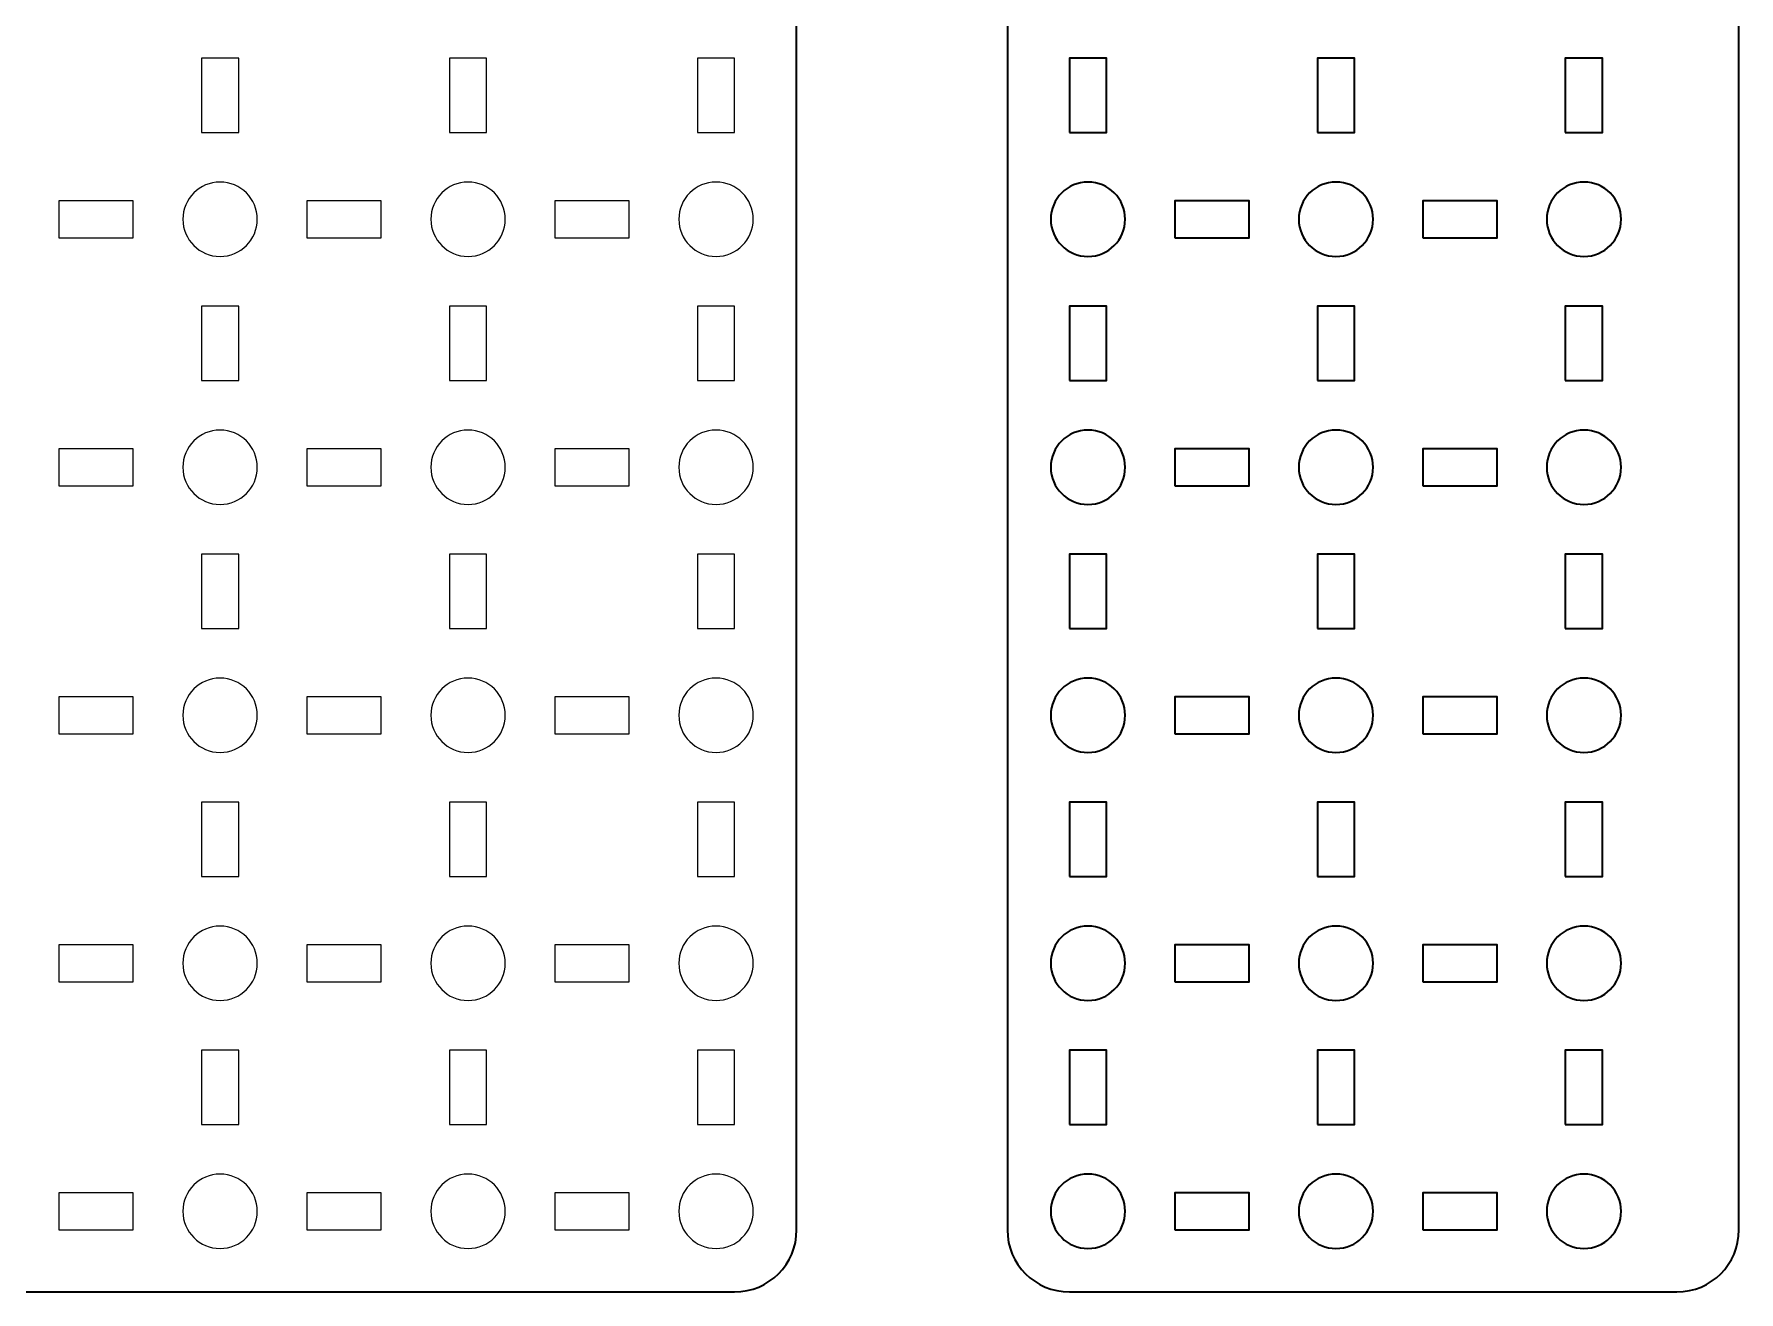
# Model space of a CAD drawing. Header units: centimetres. Extents: x -40 to 171, y -20 to 141.
# Drawn here: x 48 to 61.75, y 81.5 to 91.64 of the extents above; entities that cross this region are included whole.
import ezdxf

# ---------------------------------------------------------------- set-up
doc = ezdxf.new("R2010")
doc.units = ezdxf.units.CM
doc.header["$MEASUREMENT"] = 0
doc.layers.add('Layer 1', color=7, linetype='Continuous')

msp = doc.modelspace()

# ---------------------------------------------------------------- linework, layer by layer
at = {"layer": 'Layer 1', "color": 250, "lineweight": 35}
for points, knots in [([(53.65, 81.5), (53.65, 81.5), (35.35, 81.5), (35.35, 81.5), (35.35, 81.5), (35.07391, 81.5), (34.85, 81.72391), (34.85, 82), (34.85, 82), (34.85, 82), (34.85, 108.3), (34.85, 108.3), (34.85, 108.3), (34.85, 108.57609), (35.07391, 108.8), (35.35, 108.8), (35.35, 108.8), (35.35, 108.8), (53.65, 108.8), (53.65, 108.8), (53.65, 108.8), (53.92609, 108.8), (54.15, 108.57609), (54.15, 108.3), (54.15, 108.3), (54.15, 108.3), (54.15, 82), (54.15, 82), (54.15, 82), (54.15, 81.72391), (53.92609, 81.5), (53.65, 81.5)], [0, 0, 0, 0, 0.125, 0.125, 0.125, 0.125, 0.25, 0.25, 0.25, 0.25, 0.375, 0.375, 0.375, 0.375, 0.5, 0.5, 0.5, 0.5, 0.625, 0.625, 0.625, 0.625, 0.75, 0.75, 0.75, 0.75, 0.875, 0.875, 0.875, 0.875, 1, 1, 1, 1]), ([(61.25, 81.5), (61.25, 81.5), (56.35, 81.5), (56.35, 81.5), (56.35, 81.5), (56.07391, 81.5), (55.85, 81.72391), (55.85, 82), (55.85, 82), (55.85, 82), (55.85, 100.3), (55.85, 100.3), (55.85, 100.3), (55.85, 100.57609), (56.07391, 100.8), (56.35, 100.8), (56.35, 100.8), (56.35, 100.8), (61.25, 100.8), (61.25, 100.8), (61.25, 100.8), (61.52609, 100.8), (61.75, 100.57609), (61.75, 100.3), (61.75, 100.3), (61.75, 100.3), (61.75, 82), (61.75, 82), (61.75, 82), (61.75, 81.72391), (61.52609, 81.5), (61.25, 81.5)], [0, 0, 0, 0, 0.125, 0.125, 0.125, 0.125, 0.25, 0.25, 0.25, 0.25, 0.375, 0.375, 0.375, 0.375, 0.5, 0.5, 0.5, 0.5, 0.625, 0.625, 0.625, 0.625, 0.75, 0.75, 0.75, 0.75, 0.875, 0.875, 0.875, 0.875, 1, 1, 1, 1]), ([(56.35, 90.85), (56.35, 90.85), (56.35, 91.45), (56.35, 91.45), (56.35, 91.45), (56.35, 91.45), (56.65, 91.45), (56.65, 91.45), (56.65, 91.45), (56.65, 91.45), (56.65, 90.85), (56.65, 90.85), (56.65, 90.85), (56.65, 90.85), (56.35, 90.85), (56.35, 90.85)], [0, 0, 0, 0, 0.25, 0.25, 0.25, 0.25, 0.5, 0.5, 0.5, 0.5, 0.75, 0.75, 0.75, 0.75, 1, 1, 1, 1]), ([(58.35, 90.85), (58.35, 90.85), (58.35, 91.45), (58.35, 91.45), (58.35, 91.45), (58.35, 91.45), (58.65, 91.45), (58.65, 91.45), (58.65, 91.45), (58.65, 91.45), (58.65, 90.85), (58.65, 90.85), (58.65, 90.85), (58.65, 90.85), (58.35, 90.85), (58.35, 90.85)], [0, 0, 0, 0, 0.25, 0.25, 0.25, 0.25, 0.5, 0.5, 0.5, 0.5, 0.75, 0.75, 0.75, 0.75, 1, 1, 1, 1]), ([(60.35, 90.85), (60.35, 90.85), (60.35, 91.45), (60.35, 91.45), (60.35, 91.45), (60.35, 91.45), (60.65, 91.45), (60.65, 91.45), (60.65, 91.45), (60.65, 91.45), (60.65, 90.85), (60.65, 90.85), (60.65, 90.85), (60.65, 90.85), (60.35, 90.85), (60.35, 90.85)], [0, 0, 0, 0, 0.25, 0.25, 0.25, 0.25, 0.5, 0.5, 0.5, 0.5, 0.75, 0.75, 0.75, 0.75, 1, 1, 1, 1]), ([(56.2, 90.15), (56.2, 90.31566), (56.33434, 90.45), (56.5, 90.45), (56.5, 90.45), (56.66566, 90.45), (56.8, 90.31566), (56.8, 90.15), (56.8, 90.15), (56.8, 89.98434), (56.66566, 89.85), (56.5, 89.85), (56.5, 89.85), (56.33434, 89.85), (56.2, 89.98434), (56.2, 90.15)], [0, 0, 0, 0, 0.25, 0.25, 0.25, 0.25, 0.5, 0.5, 0.5, 0.5, 0.75, 0.75, 0.75, 0.75, 1, 1, 1, 1]), ([(58.2, 90.15), (58.2, 90.31566), (58.33434, 90.45), (58.5, 90.45), (58.5, 90.45), (58.66566, 90.45), (58.8, 90.31566), (58.8, 90.15), (58.8, 90.15), (58.8, 89.98434), (58.66566, 89.85), (58.5, 89.85), (58.5, 89.85), (58.33434, 89.85), (58.2, 89.98434), (58.2, 90.15)], [0, 0, 0, 0, 0.25, 0.25, 0.25, 0.25, 0.5, 0.5, 0.5, 0.5, 0.75, 0.75, 0.75, 0.75, 1, 1, 1, 1]), ([(60.2, 90.15), (60.2, 90.31566), (60.33434, 90.45), (60.5, 90.45), (60.5, 90.45), (60.66566, 90.45), (60.8, 90.31566), (60.8, 90.15), (60.8, 90.15), (60.8, 89.98434), (60.66566, 89.85), (60.5, 89.85), (60.5, 89.85), (60.33434, 89.85), (60.2, 89.98434), (60.2, 90.15)], [0, 0, 0, 0, 0.25, 0.25, 0.25, 0.25, 0.5, 0.5, 0.5, 0.5, 0.75, 0.75, 0.75, 0.75, 1, 1, 1, 1]), ([(57.2, 90), (57.2, 90), (57.2, 90.3), (57.2, 90.3), (57.2, 90.3), (57.2, 90.3), (57.8, 90.3), (57.8, 90.3), (57.8, 90.3), (57.8, 90.3), (57.8, 90), (57.8, 90), (57.8, 90), (57.8, 90), (57.2, 90), (57.2, 90)], [0, 0, 0, 0, 0.25, 0.25, 0.25, 0.25, 0.5, 0.5, 0.5, 0.5, 0.75, 0.75, 0.75, 0.75, 1, 1, 1, 1]), ([(59.2, 90), (59.2, 90), (59.2, 90.3), (59.2, 90.3), (59.2, 90.3), (59.2, 90.3), (59.8, 90.3), (59.8, 90.3), (59.8, 90.3), (59.8, 90.3), (59.8, 90), (59.8, 90), (59.8, 90), (59.8, 90), (59.2, 90), (59.2, 90)], [0, 0, 0, 0, 0.25, 0.25, 0.25, 0.25, 0.5, 0.5, 0.5, 0.5, 0.75, 0.75, 0.75, 0.75, 1, 1, 1, 1]), ([(56.35, 88.85), (56.35, 88.85), (56.35, 89.45), (56.35, 89.45), (56.35, 89.45), (56.35, 89.45), (56.65, 89.45), (56.65, 89.45), (56.65, 89.45), (56.65, 89.45), (56.65, 88.85), (56.65, 88.85), (56.65, 88.85), (56.65, 88.85), (56.35, 88.85), (56.35, 88.85)], [0, 0, 0, 0, 0.25, 0.25, 0.25, 0.25, 0.5, 0.5, 0.5, 0.5, 0.75, 0.75, 0.75, 0.75, 1, 1, 1, 1]), ([(58.35, 88.85), (58.35, 88.85), (58.35, 89.45), (58.35, 89.45), (58.35, 89.45), (58.35, 89.45), (58.65, 89.45), (58.65, 89.45), (58.65, 89.45), (58.65, 89.45), (58.65, 88.85), (58.65, 88.85), (58.65, 88.85), (58.65, 88.85), (58.35, 88.85), (58.35, 88.85)], [0, 0, 0, 0, 0.25, 0.25, 0.25, 0.25, 0.5, 0.5, 0.5, 0.5, 0.75, 0.75, 0.75, 0.75, 1, 1, 1, 1]), ([(60.35, 88.85), (60.35, 88.85), (60.35, 89.45), (60.35, 89.45), (60.35, 89.45), (60.35, 89.45), (60.65, 89.45), (60.65, 89.45), (60.65, 89.45), (60.65, 89.45), (60.65, 88.85), (60.65, 88.85), (60.65, 88.85), (60.65, 88.85), (60.35, 88.85), (60.35, 88.85)], [0, 0, 0, 0, 0.25, 0.25, 0.25, 0.25, 0.5, 0.5, 0.5, 0.5, 0.75, 0.75, 0.75, 0.75, 1, 1, 1, 1]), ([(56.2, 88.15), (56.2, 88.31566), (56.33434, 88.45), (56.5, 88.45), (56.5, 88.45), (56.66566, 88.45), (56.8, 88.31566), (56.8, 88.15), (56.8, 88.15), (56.8, 87.98434), (56.66566, 87.85), (56.5, 87.85), (56.5, 87.85), (56.33434, 87.85), (56.2, 87.98434), (56.2, 88.15)], [0, 0, 0, 0, 0.25, 0.25, 0.25, 0.25, 0.5, 0.5, 0.5, 0.5, 0.75, 0.75, 0.75, 0.75, 1, 1, 1, 1]), ([(58.2, 88.15), (58.2, 88.31566), (58.33434, 88.45), (58.5, 88.45), (58.5, 88.45), (58.66566, 88.45), (58.8, 88.31566), (58.8, 88.15), (58.8, 88.15), (58.8, 87.98434), (58.66566, 87.85), (58.5, 87.85), (58.5, 87.85), (58.33434, 87.85), (58.2, 87.98434), (58.2, 88.15)], [0, 0, 0, 0, 0.25, 0.25, 0.25, 0.25, 0.5, 0.5, 0.5, 0.5, 0.75, 0.75, 0.75, 0.75, 1, 1, 1, 1]), ([(60.2, 88.15), (60.2, 88.31566), (60.33434, 88.45), (60.5, 88.45), (60.5, 88.45), (60.66566, 88.45), (60.8, 88.31566), (60.8, 88.15), (60.8, 88.15), (60.8, 87.98434), (60.66566, 87.85), (60.5, 87.85), (60.5, 87.85), (60.33434, 87.85), (60.2, 87.98434), (60.2, 88.15)], [0, 0, 0, 0, 0.25, 0.25, 0.25, 0.25, 0.5, 0.5, 0.5, 0.5, 0.75, 0.75, 0.75, 0.75, 1, 1, 1, 1]), ([(57.2, 88), (57.2, 88), (57.2, 88.3), (57.2, 88.3), (57.2, 88.3), (57.2, 88.3), (57.8, 88.3), (57.8, 88.3), (57.8, 88.3), (57.8, 88.3), (57.8, 88), (57.8, 88), (57.8, 88), (57.8, 88), (57.2, 88), (57.2, 88)], [0, 0, 0, 0, 0.25, 0.25, 0.25, 0.25, 0.5, 0.5, 0.5, 0.5, 0.75, 0.75, 0.75, 0.75, 1, 1, 1, 1]), ([(59.2, 88), (59.2, 88), (59.2, 88.3), (59.2, 88.3), (59.2, 88.3), (59.2, 88.3), (59.8, 88.3), (59.8, 88.3), (59.8, 88.3), (59.8, 88.3), (59.8, 88), (59.8, 88), (59.8, 88), (59.8, 88), (59.2, 88), (59.2, 88)], [0, 0, 0, 0, 0.25, 0.25, 0.25, 0.25, 0.5, 0.5, 0.5, 0.5, 0.75, 0.75, 0.75, 0.75, 1, 1, 1, 1]), ([(56.35, 86.85), (56.35, 86.85), (56.35, 87.45), (56.35, 87.45), (56.35, 87.45), (56.35, 87.45), (56.65, 87.45), (56.65, 87.45), (56.65, 87.45), (56.65, 87.45), (56.65, 86.85), (56.65, 86.85), (56.65, 86.85), (56.65, 86.85), (56.35, 86.85), (56.35, 86.85)], [0, 0, 0, 0, 0.25, 0.25, 0.25, 0.25, 0.5, 0.5, 0.5, 0.5, 0.75, 0.75, 0.75, 0.75, 1, 1, 1, 1]), ([(58.35, 86.85), (58.35, 86.85), (58.35, 87.45), (58.35, 87.45), (58.35, 87.45), (58.35, 87.45), (58.65, 87.45), (58.65, 87.45), (58.65, 87.45), (58.65, 87.45), (58.65, 86.85), (58.65, 86.85), (58.65, 86.85), (58.65, 86.85), (58.35, 86.85), (58.35, 86.85)], [0, 0, 0, 0, 0.25, 0.25, 0.25, 0.25, 0.5, 0.5, 0.5, 0.5, 0.75, 0.75, 0.75, 0.75, 1, 1, 1, 1]), ([(60.35, 86.85), (60.35, 86.85), (60.35, 87.45), (60.35, 87.45), (60.35, 87.45), (60.35, 87.45), (60.65, 87.45), (60.65, 87.45), (60.65, 87.45), (60.65, 87.45), (60.65, 86.85), (60.65, 86.85), (60.65, 86.85), (60.65, 86.85), (60.35, 86.85), (60.35, 86.85)], [0, 0, 0, 0, 0.25, 0.25, 0.25, 0.25, 0.5, 0.5, 0.5, 0.5, 0.75, 0.75, 0.75, 0.75, 1, 1, 1, 1]), ([(56.2, 86.15), (56.2, 86.31566), (56.33434, 86.45), (56.5, 86.45), (56.5, 86.45), (56.66566, 86.45), (56.8, 86.31566), (56.8, 86.15), (56.8, 86.15), (56.8, 85.98434), (56.66566, 85.85), (56.5, 85.85), (56.5, 85.85), (56.33434, 85.85), (56.2, 85.98434), (56.2, 86.15)], [0, 0, 0, 0, 0.25, 0.25, 0.25, 0.25, 0.5, 0.5, 0.5, 0.5, 0.75, 0.75, 0.75, 0.75, 1, 1, 1, 1]), ([(58.2, 86.15), (58.2, 86.31566), (58.33434, 86.45), (58.5, 86.45), (58.5, 86.45), (58.66566, 86.45), (58.8, 86.31566), (58.8, 86.15), (58.8, 86.15), (58.8, 85.98434), (58.66566, 85.85), (58.5, 85.85), (58.5, 85.85), (58.33434, 85.85), (58.2, 85.98434), (58.2, 86.15)], [0, 0, 0, 0, 0.25, 0.25, 0.25, 0.25, 0.5, 0.5, 0.5, 0.5, 0.75, 0.75, 0.75, 0.75, 1, 1, 1, 1]), ([(60.2, 86.15), (60.2, 86.31566), (60.33434, 86.45), (60.5, 86.45), (60.5, 86.45), (60.66566, 86.45), (60.8, 86.31566), (60.8, 86.15), (60.8, 86.15), (60.8, 85.98434), (60.66566, 85.85), (60.5, 85.85), (60.5, 85.85), (60.33434, 85.85), (60.2, 85.98434), (60.2, 86.15)], [0, 0, 0, 0, 0.25, 0.25, 0.25, 0.25, 0.5, 0.5, 0.5, 0.5, 0.75, 0.75, 0.75, 0.75, 1, 1, 1, 1]), ([(57.2, 86), (57.2, 86), (57.2, 86.3), (57.2, 86.3), (57.2, 86.3), (57.2, 86.3), (57.8, 86.3), (57.8, 86.3), (57.8, 86.3), (57.8, 86.3), (57.8, 86), (57.8, 86), (57.8, 86), (57.8, 86), (57.2, 86), (57.2, 86)], [0, 0, 0, 0, 0.25, 0.25, 0.25, 0.25, 0.5, 0.5, 0.5, 0.5, 0.75, 0.75, 0.75, 0.75, 1, 1, 1, 1]), ([(59.2, 86), (59.2, 86), (59.2, 86.3), (59.2, 86.3), (59.2, 86.3), (59.2, 86.3), (59.8, 86.3), (59.8, 86.3), (59.8, 86.3), (59.8, 86.3), (59.8, 86), (59.8, 86), (59.8, 86), (59.8, 86), (59.2, 86), (59.2, 86)], [0, 0, 0, 0, 0.25, 0.25, 0.25, 0.25, 0.5, 0.5, 0.5, 0.5, 0.75, 0.75, 0.75, 0.75, 1, 1, 1, 1]), ([(56.35, 84.85), (56.35, 84.85), (56.35, 85.45), (56.35, 85.45), (56.35, 85.45), (56.35, 85.45), (56.65, 85.45), (56.65, 85.45), (56.65, 85.45), (56.65, 85.45), (56.65, 84.85), (56.65, 84.85), (56.65, 84.85), (56.65, 84.85), (56.35, 84.85), (56.35, 84.85)], [0, 0, 0, 0, 0.25, 0.25, 0.25, 0.25, 0.5, 0.5, 0.5, 0.5, 0.75, 0.75, 0.75, 0.75, 1, 1, 1, 1]), ([(58.35, 84.85), (58.35, 84.85), (58.35, 85.45), (58.35, 85.45), (58.35, 85.45), (58.35, 85.45), (58.65, 85.45), (58.65, 85.45), (58.65, 85.45), (58.65, 85.45), (58.65, 84.85), (58.65, 84.85), (58.65, 84.85), (58.65, 84.85), (58.35, 84.85), (58.35, 84.85)], [0, 0, 0, 0, 0.25, 0.25, 0.25, 0.25, 0.5, 0.5, 0.5, 0.5, 0.75, 0.75, 0.75, 0.75, 1, 1, 1, 1]), ([(60.35, 84.85), (60.35, 84.85), (60.35, 85.45), (60.35, 85.45), (60.35, 85.45), (60.35, 85.45), (60.65, 85.45), (60.65, 85.45), (60.65, 85.45), (60.65, 85.45), (60.65, 84.85), (60.65, 84.85), (60.65, 84.85), (60.65, 84.85), (60.35, 84.85), (60.35, 84.85)], [0, 0, 0, 0, 0.25, 0.25, 0.25, 0.25, 0.5, 0.5, 0.5, 0.5, 0.75, 0.75, 0.75, 0.75, 1, 1, 1, 1]), ([(56.2, 84.15), (56.2, 84.31566), (56.33434, 84.45), (56.5, 84.45), (56.5, 84.45), (56.66566, 84.45), (56.8, 84.31566), (56.8, 84.15), (56.8, 84.15), (56.8, 83.98434), (56.66566, 83.85), (56.5, 83.85), (56.5, 83.85), (56.33434, 83.85), (56.2, 83.98434), (56.2, 84.15)], [0, 0, 0, 0, 0.25, 0.25, 0.25, 0.25, 0.5, 0.5, 0.5, 0.5, 0.75, 0.75, 0.75, 0.75, 1, 1, 1, 1]), ([(58.2, 84.15), (58.2, 84.31566), (58.33434, 84.45), (58.5, 84.45), (58.5, 84.45), (58.66566, 84.45), (58.8, 84.31566), (58.8, 84.15), (58.8, 84.15), (58.8, 83.98434), (58.66566, 83.85), (58.5, 83.85), (58.5, 83.85), (58.33434, 83.85), (58.2, 83.98434), (58.2, 84.15)], [0, 0, 0, 0, 0.25, 0.25, 0.25, 0.25, 0.5, 0.5, 0.5, 0.5, 0.75, 0.75, 0.75, 0.75, 1, 1, 1, 1]), ([(60.2, 84.15), (60.2, 84.31566), (60.33434, 84.45), (60.5, 84.45), (60.5, 84.45), (60.66566, 84.45), (60.8, 84.31566), (60.8, 84.15), (60.8, 84.15), (60.8, 83.98434), (60.66566, 83.85), (60.5, 83.85), (60.5, 83.85), (60.33434, 83.85), (60.2, 83.98434), (60.2, 84.15)], [0, 0, 0, 0, 0.25, 0.25, 0.25, 0.25, 0.5, 0.5, 0.5, 0.5, 0.75, 0.75, 0.75, 0.75, 1, 1, 1, 1]), ([(57.2, 84), (57.2, 84), (57.2, 84.3), (57.2, 84.3), (57.2, 84.3), (57.2, 84.3), (57.8, 84.3), (57.8, 84.3), (57.8, 84.3), (57.8, 84.3), (57.8, 84), (57.8, 84), (57.8, 84), (57.8, 84), (57.2, 84), (57.2, 84)], [0, 0, 0, 0, 0.25, 0.25, 0.25, 0.25, 0.5, 0.5, 0.5, 0.5, 0.75, 0.75, 0.75, 0.75, 1, 1, 1, 1]), ([(59.2, 84), (59.2, 84), (59.2, 84.3), (59.2, 84.3), (59.2, 84.3), (59.2, 84.3), (59.8, 84.3), (59.8, 84.3), (59.8, 84.3), (59.8, 84.3), (59.8, 84), (59.8, 84), (59.8, 84), (59.8, 84), (59.2, 84), (59.2, 84)], [0, 0, 0, 0, 0.25, 0.25, 0.25, 0.25, 0.5, 0.5, 0.5, 0.5, 0.75, 0.75, 0.75, 0.75, 1, 1, 1, 1]), ([(56.35, 82.85), (56.35, 82.85), (56.35, 83.45), (56.35, 83.45), (56.35, 83.45), (56.35, 83.45), (56.65, 83.45), (56.65, 83.45), (56.65, 83.45), (56.65, 83.45), (56.65, 82.85), (56.65, 82.85), (56.65, 82.85), (56.65, 82.85), (56.35, 82.85), (56.35, 82.85)], [0, 0, 0, 0, 0.25, 0.25, 0.25, 0.25, 0.5, 0.5, 0.5, 0.5, 0.75, 0.75, 0.75, 0.75, 1, 1, 1, 1]), ([(58.35, 82.85), (58.35, 82.85), (58.35, 83.45), (58.35, 83.45), (58.35, 83.45), (58.35, 83.45), (58.65, 83.45), (58.65, 83.45), (58.65, 83.45), (58.65, 83.45), (58.65, 82.85), (58.65, 82.85), (58.65, 82.85), (58.65, 82.85), (58.35, 82.85), (58.35, 82.85)], [0, 0, 0, 0, 0.25, 0.25, 0.25, 0.25, 0.5, 0.5, 0.5, 0.5, 0.75, 0.75, 0.75, 0.75, 1, 1, 1, 1]), ([(60.35, 82.85), (60.35, 82.85), (60.35, 83.45), (60.35, 83.45), (60.35, 83.45), (60.35, 83.45), (60.65, 83.45), (60.65, 83.45), (60.65, 83.45), (60.65, 83.45), (60.65, 82.85), (60.65, 82.85), (60.65, 82.85), (60.65, 82.85), (60.35, 82.85), (60.35, 82.85)], [0, 0, 0, 0, 0.25, 0.25, 0.25, 0.25, 0.5, 0.5, 0.5, 0.5, 0.75, 0.75, 0.75, 0.75, 1, 1, 1, 1]), ([(56.2, 82.15), (56.2, 82.31566), (56.33434, 82.45), (56.5, 82.45), (56.5, 82.45), (56.66566, 82.45), (56.8, 82.31566), (56.8, 82.15), (56.8, 82.15), (56.8, 81.98434), (56.66566, 81.85), (56.5, 81.85), (56.5, 81.85), (56.33434, 81.85), (56.2, 81.98434), (56.2, 82.15)], [0, 0, 0, 0, 0.25, 0.25, 0.25, 0.25, 0.5, 0.5, 0.5, 0.5, 0.75, 0.75, 0.75, 0.75, 1, 1, 1, 1]), ([(58.2, 82.15), (58.2, 82.31566), (58.33434, 82.45), (58.5, 82.45), (58.5, 82.45), (58.66566, 82.45), (58.8, 82.31566), (58.8, 82.15), (58.8, 82.15), (58.8, 81.98434), (58.66566, 81.85), (58.5, 81.85), (58.5, 81.85), (58.33434, 81.85), (58.2, 81.98434), (58.2, 82.15)], [0, 0, 0, 0, 0.25, 0.25, 0.25, 0.25, 0.5, 0.5, 0.5, 0.5, 0.75, 0.75, 0.75, 0.75, 1, 1, 1, 1]), ([(60.2, 82.15), (60.2, 82.31566), (60.33434, 82.45), (60.5, 82.45), (60.5, 82.45), (60.66566, 82.45), (60.8, 82.31566), (60.8, 82.15), (60.8, 82.15), (60.8, 81.98434), (60.66566, 81.85), (60.5, 81.85), (60.5, 81.85), (60.33434, 81.85), (60.2, 81.98434), (60.2, 82.15)], [0, 0, 0, 0, 0.25, 0.25, 0.25, 0.25, 0.5, 0.5, 0.5, 0.5, 0.75, 0.75, 0.75, 0.75, 1, 1, 1, 1]), ([(57.2, 82), (57.2, 82), (57.2, 82.3), (57.2, 82.3), (57.2, 82.3), (57.2, 82.3), (57.8, 82.3), (57.8, 82.3), (57.8, 82.3), (57.8, 82.3), (57.8, 82), (57.8, 82), (57.8, 82), (57.8, 82), (57.2, 82), (57.2, 82)], [0, 0, 0, 0, 0.25, 0.25, 0.25, 0.25, 0.5, 0.5, 0.5, 0.5, 0.75, 0.75, 0.75, 0.75, 1, 1, 1, 1]), ([(59.2, 82), (59.2, 82), (59.2, 82.3), (59.2, 82.3), (59.2, 82.3), (59.2, 82.3), (59.8, 82.3), (59.8, 82.3), (59.8, 82.3), (59.8, 82.3), (59.8, 82), (59.8, 82), (59.8, 82), (59.8, 82), (59.2, 82), (59.2, 82)], [0, 0, 0, 0, 0.25, 0.25, 0.25, 0.25, 0.5, 0.5, 0.5, 0.5, 0.75, 0.75, 0.75, 0.75, 1, 1, 1, 1])]:
    msp.add_open_spline(points, degree=3, knots=knots, dxfattribs=at)
at = {"layer": 'Layer 1', "color": 250, "lineweight": 20}
for points in [[(49.35, 90.85), (49.35, 90.85), (49.35, 91.45), (49.35, 91.45), (49.35, 91.45), (49.35, 91.45), (49.65, 91.45), (49.65, 91.45), (49.65, 91.45), (49.65, 91.45), (49.65, 90.85), (49.65, 90.85), (49.65, 90.85), (49.65, 90.85), (49.35, 90.85), (49.35, 90.85)], [(51.35, 90.85), (51.35, 90.85), (51.35, 91.45), (51.35, 91.45), (51.35, 91.45), (51.35, 91.45), (51.65, 91.45), (51.65, 91.45), (51.65, 91.45), (51.65, 91.45), (51.65, 90.85), (51.65, 90.85), (51.65, 90.85), (51.65, 90.85), (51.35, 90.85), (51.35, 90.85)], [(53.35, 90.85), (53.35, 90.85), (53.35, 91.45), (53.35, 91.45), (53.35, 91.45), (53.35, 91.45), (53.65, 91.45), (53.65, 91.45), (53.65, 91.45), (53.65, 91.45), (53.65, 90.85), (53.65, 90.85), (53.65, 90.85), (53.65, 90.85), (53.35, 90.85), (53.35, 90.85)], [(49.2, 90.15), (49.2, 90.31566), (49.33434, 90.45), (49.5, 90.45), (49.5, 90.45), (49.66566, 90.45), (49.8, 90.31566), (49.8, 90.15), (49.8, 90.15), (49.8, 89.98434), (49.66566, 89.85), (49.5, 89.85), (49.5, 89.85), (49.33434, 89.85), (49.2, 89.98434), (49.2, 90.15)], [(51.2, 90.15), (51.2, 90.31566), (51.33434, 90.45), (51.5, 90.45), (51.5, 90.45), (51.66566, 90.45), (51.8, 90.31566), (51.8, 90.15), (51.8, 90.15), (51.8, 89.98434), (51.66566, 89.85), (51.5, 89.85), (51.5, 89.85), (51.33434, 89.85), (51.2, 89.98434), (51.2, 90.15)], [(53.2, 90.15), (53.2, 90.31566), (53.33434, 90.45), (53.5, 90.45), (53.5, 90.45), (53.66566, 90.45), (53.8, 90.31566), (53.8, 90.15), (53.8, 90.15), (53.8, 89.98434), (53.66566, 89.85), (53.5, 89.85), (53.5, 89.85), (53.33434, 89.85), (53.2, 89.98434), (53.2, 90.15)], [(48.2, 90), (48.2, 90), (48.2, 90.3), (48.2, 90.3), (48.2, 90.3), (48.2, 90.3), (48.8, 90.3), (48.8, 90.3), (48.8, 90.3), (48.8, 90.3), (48.8, 90), (48.8, 90), (48.8, 90), (48.8, 90), (48.2, 90), (48.2, 90)], [(50.2, 90), (50.2, 90), (50.2, 90.3), (50.2, 90.3), (50.2, 90.3), (50.2, 90.3), (50.8, 90.3), (50.8, 90.3), (50.8, 90.3), (50.8, 90.3), (50.8, 90), (50.8, 90), (50.8, 90), (50.8, 90), (50.2, 90), (50.2, 90)], [(52.2, 90), (52.2, 90), (52.2, 90.3), (52.2, 90.3), (52.2, 90.3), (52.2, 90.3), (52.8, 90.3), (52.8, 90.3), (52.8, 90.3), (52.8, 90.3), (52.8, 90), (52.8, 90), (52.8, 90), (52.8, 90), (52.2, 90), (52.2, 90)], [(49.35, 88.85), (49.35, 88.85), (49.35, 89.45), (49.35, 89.45), (49.35, 89.45), (49.35, 89.45), (49.65, 89.45), (49.65, 89.45), (49.65, 89.45), (49.65, 89.45), (49.65, 88.85), (49.65, 88.85), (49.65, 88.85), (49.65, 88.85), (49.35, 88.85), (49.35, 88.85)], [(51.35, 88.85), (51.35, 88.85), (51.35, 89.45), (51.35, 89.45), (51.35, 89.45), (51.35, 89.45), (51.65, 89.45), (51.65, 89.45), (51.65, 89.45), (51.65, 89.45), (51.65, 88.85), (51.65, 88.85), (51.65, 88.85), (51.65, 88.85), (51.35, 88.85), (51.35, 88.85)], [(53.35, 88.85), (53.35, 88.85), (53.35, 89.45), (53.35, 89.45), (53.35, 89.45), (53.35, 89.45), (53.65, 89.45), (53.65, 89.45), (53.65, 89.45), (53.65, 89.45), (53.65, 88.85), (53.65, 88.85), (53.65, 88.85), (53.65, 88.85), (53.35, 88.85), (53.35, 88.85)], [(49.2, 88.15), (49.2, 88.31566), (49.33434, 88.45), (49.5, 88.45), (49.5, 88.45), (49.66566, 88.45), (49.8, 88.31566), (49.8, 88.15), (49.8, 88.15), (49.8, 87.98434), (49.66566, 87.85), (49.5, 87.85), (49.5, 87.85), (49.33434, 87.85), (49.2, 87.98434), (49.2, 88.15)], [(51.2, 88.15), (51.2, 88.31566), (51.33434, 88.45), (51.5, 88.45), (51.5, 88.45), (51.66566, 88.45), (51.8, 88.31566), (51.8, 88.15), (51.8, 88.15), (51.8, 87.98434), (51.66566, 87.85), (51.5, 87.85), (51.5, 87.85), (51.33434, 87.85), (51.2, 87.98434), (51.2, 88.15)], [(53.2, 88.15), (53.2, 88.31566), (53.33434, 88.45), (53.5, 88.45), (53.5, 88.45), (53.66566, 88.45), (53.8, 88.31566), (53.8, 88.15), (53.8, 88.15), (53.8, 87.98434), (53.66566, 87.85), (53.5, 87.85), (53.5, 87.85), (53.33434, 87.85), (53.2, 87.98434), (53.2, 88.15)], [(48.2, 88), (48.2, 88), (48.2, 88.3), (48.2, 88.3), (48.2, 88.3), (48.2, 88.3), (48.8, 88.3), (48.8, 88.3), (48.8, 88.3), (48.8, 88.3), (48.8, 88), (48.8, 88), (48.8, 88), (48.8, 88), (48.2, 88), (48.2, 88)], [(50.2, 88), (50.2, 88), (50.2, 88.3), (50.2, 88.3), (50.2, 88.3), (50.2, 88.3), (50.8, 88.3), (50.8, 88.3), (50.8, 88.3), (50.8, 88.3), (50.8, 88), (50.8, 88), (50.8, 88), (50.8, 88), (50.2, 88), (50.2, 88)], [(52.2, 88), (52.2, 88), (52.2, 88.3), (52.2, 88.3), (52.2, 88.3), (52.2, 88.3), (52.8, 88.3), (52.8, 88.3), (52.8, 88.3), (52.8, 88.3), (52.8, 88), (52.8, 88), (52.8, 88), (52.8, 88), (52.2, 88), (52.2, 88)], [(49.35, 86.85), (49.35, 86.85), (49.35, 87.45), (49.35, 87.45), (49.35, 87.45), (49.35, 87.45), (49.65, 87.45), (49.65, 87.45), (49.65, 87.45), (49.65, 87.45), (49.65, 86.85), (49.65, 86.85), (49.65, 86.85), (49.65, 86.85), (49.35, 86.85), (49.35, 86.85)], [(51.35, 86.85), (51.35, 86.85), (51.35, 87.45), (51.35, 87.45), (51.35, 87.45), (51.35, 87.45), (51.65, 87.45), (51.65, 87.45), (51.65, 87.45), (51.65, 87.45), (51.65, 86.85), (51.65, 86.85), (51.65, 86.85), (51.65, 86.85), (51.35, 86.85), (51.35, 86.85)], [(53.35, 86.85), (53.35, 86.85), (53.35, 87.45), (53.35, 87.45), (53.35, 87.45), (53.35, 87.45), (53.65, 87.45), (53.65, 87.45), (53.65, 87.45), (53.65, 87.45), (53.65, 86.85), (53.65, 86.85), (53.65, 86.85), (53.65, 86.85), (53.35, 86.85), (53.35, 86.85)], [(49.2, 86.15), (49.2, 86.31566), (49.33434, 86.45), (49.5, 86.45), (49.5, 86.45), (49.66566, 86.45), (49.8, 86.31566), (49.8, 86.15), (49.8, 86.15), (49.8, 85.98434), (49.66566, 85.85), (49.5, 85.85), (49.5, 85.85), (49.33434, 85.85), (49.2, 85.98434), (49.2, 86.15)], [(51.2, 86.15), (51.2, 86.31566), (51.33434, 86.45), (51.5, 86.45), (51.5, 86.45), (51.66566, 86.45), (51.8, 86.31566), (51.8, 86.15), (51.8, 86.15), (51.8, 85.98434), (51.66566, 85.85), (51.5, 85.85), (51.5, 85.85), (51.33434, 85.85), (51.2, 85.98434), (51.2, 86.15)], [(53.2, 86.15), (53.2, 86.31566), (53.33434, 86.45), (53.5, 86.45), (53.5, 86.45), (53.66566, 86.45), (53.8, 86.31566), (53.8, 86.15), (53.8, 86.15), (53.8, 85.98434), (53.66566, 85.85), (53.5, 85.85), (53.5, 85.85), (53.33434, 85.85), (53.2, 85.98434), (53.2, 86.15)], [(48.2, 86), (48.2, 86), (48.2, 86.3), (48.2, 86.3), (48.2, 86.3), (48.2, 86.3), (48.8, 86.3), (48.8, 86.3), (48.8, 86.3), (48.8, 86.3), (48.8, 86), (48.8, 86), (48.8, 86), (48.8, 86), (48.2, 86), (48.2, 86)], [(50.2, 86), (50.2, 86), (50.2, 86.3), (50.2, 86.3), (50.2, 86.3), (50.2, 86.3), (50.8, 86.3), (50.8, 86.3), (50.8, 86.3), (50.8, 86.3), (50.8, 86), (50.8, 86), (50.8, 86), (50.8, 86), (50.2, 86), (50.2, 86)], [(52.2, 86), (52.2, 86), (52.2, 86.3), (52.2, 86.3), (52.2, 86.3), (52.2, 86.3), (52.8, 86.3), (52.8, 86.3), (52.8, 86.3), (52.8, 86.3), (52.8, 86), (52.8, 86), (52.8, 86), (52.8, 86), (52.2, 86), (52.2, 86)], [(49.35, 84.85), (49.35, 84.85), (49.35, 85.45), (49.35, 85.45), (49.35, 85.45), (49.35, 85.45), (49.65, 85.45), (49.65, 85.45), (49.65, 85.45), (49.65, 85.45), (49.65, 84.85), (49.65, 84.85), (49.65, 84.85), (49.65, 84.85), (49.35, 84.85), (49.35, 84.85)], [(51.35, 84.85), (51.35, 84.85), (51.35, 85.45), (51.35, 85.45), (51.35, 85.45), (51.35, 85.45), (51.65, 85.45), (51.65, 85.45), (51.65, 85.45), (51.65, 85.45), (51.65, 84.85), (51.65, 84.85), (51.65, 84.85), (51.65, 84.85), (51.35, 84.85), (51.35, 84.85)], [(53.35, 84.85), (53.35, 84.85), (53.35, 85.45), (53.35, 85.45), (53.35, 85.45), (53.35, 85.45), (53.65, 85.45), (53.65, 85.45), (53.65, 85.45), (53.65, 85.45), (53.65, 84.85), (53.65, 84.85), (53.65, 84.85), (53.65, 84.85), (53.35, 84.85), (53.35, 84.85)], [(49.2, 84.15), (49.2, 84.31566), (49.33434, 84.45), (49.5, 84.45), (49.5, 84.45), (49.66566, 84.45), (49.8, 84.31566), (49.8, 84.15), (49.8, 84.15), (49.8, 83.98434), (49.66566, 83.85), (49.5, 83.85), (49.5, 83.85), (49.33434, 83.85), (49.2, 83.98434), (49.2, 84.15)], [(51.2, 84.15), (51.2, 84.31566), (51.33434, 84.45), (51.5, 84.45), (51.5, 84.45), (51.66566, 84.45), (51.8, 84.31566), (51.8, 84.15), (51.8, 84.15), (51.8, 83.98434), (51.66566, 83.85), (51.5, 83.85), (51.5, 83.85), (51.33434, 83.85), (51.2, 83.98434), (51.2, 84.15)], [(53.2, 84.15), (53.2, 84.31566), (53.33434, 84.45), (53.5, 84.45), (53.5, 84.45), (53.66566, 84.45), (53.8, 84.31566), (53.8, 84.15), (53.8, 84.15), (53.8, 83.98434), (53.66566, 83.85), (53.5, 83.85), (53.5, 83.85), (53.33434, 83.85), (53.2, 83.98434), (53.2, 84.15)], [(48.2, 84), (48.2, 84), (48.2, 84.3), (48.2, 84.3), (48.2, 84.3), (48.2, 84.3), (48.8, 84.3), (48.8, 84.3), (48.8, 84.3), (48.8, 84.3), (48.8, 84), (48.8, 84), (48.8, 84), (48.8, 84), (48.2, 84), (48.2, 84)], [(50.2, 84), (50.2, 84), (50.2, 84.3), (50.2, 84.3), (50.2, 84.3), (50.2, 84.3), (50.8, 84.3), (50.8, 84.3), (50.8, 84.3), (50.8, 84.3), (50.8, 84), (50.8, 84), (50.8, 84), (50.8, 84), (50.2, 84), (50.2, 84)], [(52.2, 84), (52.2, 84), (52.2, 84.3), (52.2, 84.3), (52.2, 84.3), (52.2, 84.3), (52.8, 84.3), (52.8, 84.3), (52.8, 84.3), (52.8, 84.3), (52.8, 84), (52.8, 84), (52.8, 84), (52.8, 84), (52.2, 84), (52.2, 84)], [(49.35, 82.85), (49.35, 82.85), (49.35, 83.45), (49.35, 83.45), (49.35, 83.45), (49.35, 83.45), (49.65, 83.45), (49.65, 83.45), (49.65, 83.45), (49.65, 83.45), (49.65, 82.85), (49.65, 82.85), (49.65, 82.85), (49.65, 82.85), (49.35, 82.85), (49.35, 82.85)], [(51.35, 82.85), (51.35, 82.85), (51.35, 83.45), (51.35, 83.45), (51.35, 83.45), (51.35, 83.45), (51.65, 83.45), (51.65, 83.45), (51.65, 83.45), (51.65, 83.45), (51.65, 82.85), (51.65, 82.85), (51.65, 82.85), (51.65, 82.85), (51.35, 82.85), (51.35, 82.85)], [(53.35, 82.85), (53.35, 82.85), (53.35, 83.45), (53.35, 83.45), (53.35, 83.45), (53.35, 83.45), (53.65, 83.45), (53.65, 83.45), (53.65, 83.45), (53.65, 83.45), (53.65, 82.85), (53.65, 82.85), (53.65, 82.85), (53.65, 82.85), (53.35, 82.85), (53.35, 82.85)], [(49.2, 82.15), (49.2, 82.31566), (49.33434, 82.45), (49.5, 82.45), (49.5, 82.45), (49.66566, 82.45), (49.8, 82.31566), (49.8, 82.15), (49.8, 82.15), (49.8, 81.98434), (49.66566, 81.85), (49.5, 81.85), (49.5, 81.85), (49.33434, 81.85), (49.2, 81.98434), (49.2, 82.15)], [(51.2, 82.15), (51.2, 82.31566), (51.33434, 82.45), (51.5, 82.45), (51.5, 82.45), (51.66566, 82.45), (51.8, 82.31566), (51.8, 82.15), (51.8, 82.15), (51.8, 81.98434), (51.66566, 81.85), (51.5, 81.85), (51.5, 81.85), (51.33434, 81.85), (51.2, 81.98434), (51.2, 82.15)], [(53.2, 82.15), (53.2, 82.31566), (53.33434, 82.45), (53.5, 82.45), (53.5, 82.45), (53.66566, 82.45), (53.8, 82.31566), (53.8, 82.15), (53.8, 82.15), (53.8, 81.98434), (53.66566, 81.85), (53.5, 81.85), (53.5, 81.85), (53.33434, 81.85), (53.2, 81.98434), (53.2, 82.15)], [(48.2, 82), (48.2, 82), (48.2, 82.3), (48.2, 82.3), (48.2, 82.3), (48.2, 82.3), (48.8, 82.3), (48.8, 82.3), (48.8, 82.3), (48.8, 82.3), (48.8, 82), (48.8, 82), (48.8, 82), (48.8, 82), (48.2, 82), (48.2, 82)], [(50.2, 82), (50.2, 82), (50.2, 82.3), (50.2, 82.3), (50.2, 82.3), (50.2, 82.3), (50.8, 82.3), (50.8, 82.3), (50.8, 82.3), (50.8, 82.3), (50.8, 82), (50.8, 82), (50.8, 82), (50.8, 82), (50.2, 82), (50.2, 82)], [(52.2, 82), (52.2, 82), (52.2, 82.3), (52.2, 82.3), (52.2, 82.3), (52.2, 82.3), (52.8, 82.3), (52.8, 82.3), (52.8, 82.3), (52.8, 82.3), (52.8, 82), (52.8, 82), (52.8, 82), (52.8, 82), (52.2, 82), (52.2, 82)]]:
    msp.add_open_spline(points, degree=3, knots=[0, 0, 0, 0, 0.25, 0.25, 0.25, 0.25, 0.5, 0.5, 0.5, 0.5, 0.75, 0.75, 0.75, 0.75, 1, 1, 1, 1], dxfattribs=at)

doc.saveas('drawing.dxf')
